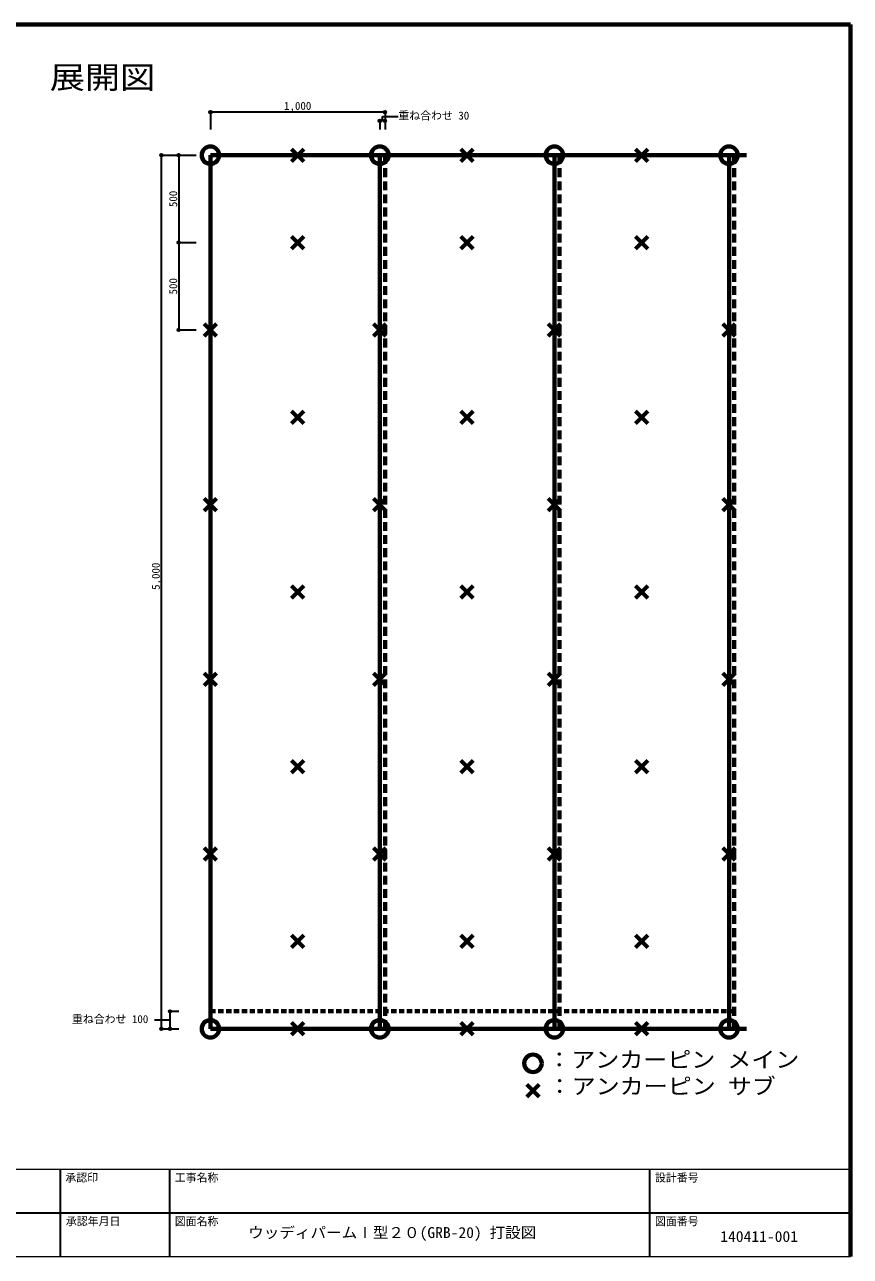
# Model space of a CAD drawing. Units: millimetres on the paper, enlarged 15 times, with parts at other scales. Extents: x -3029 to 3061, y -2106 to 2124.
# Drawn here: x 224 to 3061, y -2106 to 2124 of the extents above; entities that cross this region are included whole.
import ezdxf
from ezdxf.enums import TextEntityAlignment as Align

# ---------------------------------------------------------------- set-up
doc = ezdxf.new("R2010")
doc.units = ezdxf.units.MM
doc.header["$LTSCALE"] = 15
doc.header["$PDMODE"] = 32
doc.header["$PDSIZE"] = 9
for name, pattern in [('CHAIN1', [8, 5, -1, 1, -1]), ('DASHED1', [1.8, 1.2, -0.6]), ('DASHED2', [3, 2, -1])]:
    doc.linetypes.add(name, pattern=pattern)
for name, color, linetype, lineweight in [('0-1_用紙枠', 7, 'Continuous', 35), ('2-1_マット・シート', 7, 'Continuous', 70), ('2-2_止釘・ｱﾝｶｰﾋﾟﾝ・目串', 7, 'Continuous', 70), ('2-A_寸法', 4, 'Continuous', 35), ('2-B_名称', 7, 'Continuous', 70)]:
    doc.layers.add(name, color=color, linetype=linetype, lineweight=lineweight)
doc.styles.add('HG丸ｺﾞｼｯｸM-PRO', font='')
doc.styles.add('ＭＳ ゴシック', font='')
doc.styles.get('HG丸ｺﾞｼｯｸM-PRO').set_extended_font_data('HG丸ｺﾞｼｯｸM-PRO')
doc.styles.get('ＭＳ ゴシック').set_extended_font_data('MS Gothic')

msp = doc.modelspace()

# ---------------------------------------------------------------- linework, layer by layer
at = {"layer": '0-1_用紙枠', "lineweight": 70}
for p, q in [((-3028.55, 2123.81), (3061.45, 2123.81)), ((3061.45, 2123.81), (3061.45, -2106.19))]:
    msp.add_line(p, q, dxfattribs=at)
at = {"layer": '0-1_用紙枠', "color": 2, "lineweight": 18}
msp.add_line((-3028.55, -1806.19), (3061.45, -1806.19), dxfattribs=at)
at = {"layer": '0-1_用紙枠', "color": 4}
for p, q in [((346.45, -1806.19), (346.45, -2106.19)), ((721.45, -1806.19), (721.45, -2106.19)), ((2371.45, -1806.19), (2371.45, -2106.19)), ((-1003.55, -1956.19), (3061.45, -1956.19))]:
    msp.add_line(p, q, dxfattribs=at)
at = {"layer": '0-1_用紙枠', "color": 6, "lineweight": 18}
msp.add_line((-3028.55, -2106.19), (3061.45, -2106.19), dxfattribs=at)
at = {"layer": '2-1_マット・シート'}
for p, q in [((862.54, 1675.37), (2704.54, 1675.37)), ((862.54, 1675.37), (862.54, -1324.63)), ((1444.54, 1675.37), (1444.54, -1324.63)), ((2044.54, 1675.37), (2044.54, -1324.63)), ((2644.54, 1675.37), (2644.54, -1324.63)), ((862.54, -1324.63), (2704.54, -1324.63))]:
    msp.add_line(p, q, dxfattribs=at)
at = {"layer": '2-1_マット・シート', "linetype": 'DASHED2'}
for p, q in [((1462.54, 1675.37), (1462.54, -1324.63)), ((2062.54, 1675.37), (2062.54, -1324.63)), ((2662.54, 1675.37), (2662.54, -1324.63))]:
    msp.add_line(p, q, dxfattribs=at)
at = {"layer": '2-1_マット・シート', "linetype": 'DASHED1'}
msp.add_line((862.54, -1264.63), (2662.54, -1264.63), dxfattribs=at)
at = {"layer": '2-2_止釘・ｱﾝｶｰﾋﾟﾝ・目串'}
for p, q in [((1141.32, 1654.15), (1183.75, 1696.58)), ((1141.32, 1696.58), (1183.75, 1654.15)), ((1723.32, 1654.15), (1765.75, 1696.58)), ((1723.32, 1696.58), (1765.75, 1654.15)), ((2323.32, 1654.15), (2365.75, 1696.58)), ((2323.32, 1696.58), (2365.75, 1654.15)), ((1141.32, 1354.15), (1183.75, 1396.58)), ((1141.32, 1396.58), (1183.75, 1354.15)), ((1723.32, 1354.15), (1765.75, 1396.58)), ((1723.32, 1396.58), (1765.75, 1354.15)), ((2323.32, 1354.15), (2365.75, 1396.58)), ((2323.32, 1396.58), (2365.75, 1354.15)), ((841.32, 1054.15), (883.75, 1096.58)), ((841.32, 1096.58), (883.75, 1054.15)), ((841.32, 1054.15), (883.75, 1096.58)), ((841.32, 1096.58), (883.75, 1054.15)), ((1423.32, 1054.15), (1465.75, 1096.58)), ((1423.32, 1096.58), (1465.75, 1054.15)), ((1423.32, 1054.15), (1465.75, 1096.58)), ((1423.32, 1096.58), (1465.75, 1054.15)), ((2023.32, 1054.15), (2065.75, 1096.58)), ((2023.32, 1096.58), (2065.75, 1054.15)), ((2023.32, 1054.15), (2065.75, 1096.58)), ((2023.32, 1096.58), (2065.75, 1054.15)), ((2623.32, 1054.15), (2665.75, 1096.58)), ((2623.32, 1096.58), (2665.75, 1054.15)), ((2623.32, 1054.15), (2665.75, 1096.58)), ((2623.32, 1096.58), (2665.75, 1054.15)), ((1141.32, 754.15), (1183.75, 796.58)), ((1141.32, 796.58), (1183.75, 754.15)), ((1723.32, 754.15), (1765.75, 796.58)), ((1723.32, 796.58), (1765.75, 754.15)), ((2323.32, 754.15), (2365.75, 796.58)), ((2323.32, 796.58), (2365.75, 754.15)), ((841.32, 454.15), (883.75, 496.58)), ((841.32, 496.58), (883.75, 454.15)), ((841.32, 454.15), (883.75, 496.58)), ((841.32, 496.58), (883.75, 454.15)), ((1423.32, 454.15), (1465.75, 496.58)), ((1423.32, 496.58), (1465.75, 454.15)), ((1423.32, 454.15), (1465.75, 496.58)), ((1423.32, 496.58), (1465.75, 454.15)), ((2023.32, 454.15), (2065.75, 496.58)), ((2023.32, 496.58), (2065.75, 454.15)), ((2023.32, 454.15), (2065.75, 496.58)), ((2023.32, 496.58), (2065.75, 454.15)), ((2623.32, 454.15), (2665.75, 496.58)), ((2623.32, 496.58), (2665.75, 454.15)), ((2623.32, 454.15), (2665.75, 496.58)), ((2623.32, 496.58), (2665.75, 454.15)), ((1141.32, 154.15), (1183.75, 196.58)), ((1141.32, 196.58), (1183.75, 154.15)), ((1723.32, 154.15), (1765.75, 196.58)), ((1723.32, 196.58), (1765.75, 154.15)), ((2323.32, 154.15), (2365.75, 196.58)), ((2323.32, 196.58), (2365.75, 154.15)), ((841.32, -145.85), (883.75, -103.42)), ((841.32, -103.42), (883.75, -145.85)), ((1423.32, -145.85), (1465.75, -103.42)), ((1423.32, -103.42), (1465.75, -145.85)), ((2023.32, -145.85), (2065.75, -103.42)), ((2023.32, -103.42), (2065.75, -145.85)), ((2623.32, -145.85), (2665.75, -103.42)), ((2623.32, -103.42), (2665.75, -145.85)), ((1141.32, -445.85), (1183.75, -403.42)), ((1141.32, -403.42), (1183.75, -445.85)), ((1723.32, -445.85), (1765.75, -403.42)), ((1723.32, -403.42), (1765.75, -445.85)), ((2323.32, -445.85), (2365.75, -403.42)), ((2323.32, -403.42), (2365.75, -445.85)), ((841.32, -745.85), (883.75, -703.42)), ((841.32, -703.42), (883.75, -745.85)), ((1423.32, -745.85), (1465.75, -703.42)), ((1423.32, -703.42), (1465.75, -745.85)), ((2023.32, -745.85), (2065.75, -703.42)), ((2023.32, -703.42), (2065.75, -745.85)), ((2623.32, -745.85), (2665.75, -703.42)), ((2623.32, -703.42), (2665.75, -745.85)), ((1141.32, -1045.85), (1183.75, -1003.42)), ((1141.32, -1003.42), (1183.75, -1045.85)), ((1723.32, -1045.85), (1765.75, -1003.42)), ((1723.32, -1003.42), (1765.75, -1045.85)), ((2323.32, -1045.85), (2365.75, -1003.42)), ((2323.32, -1003.42), (2365.75, -1045.85)), ((1141.32, -1345.85), (1183.75, -1303.42)), ((1141.32, -1303.42), (1183.75, -1345.85)), ((1723.32, -1345.85), (1765.75, -1303.42)), ((1723.32, -1303.42), (1765.75, -1345.85)), ((2323.32, -1345.85), (2365.75, -1303.42)), ((2323.32, -1303.42), (2365.75, -1345.85)), ((1949.75, -1557.91), (1992.17, -1515.49)), ((1949.75, -1515.49), (1992.17, -1557.91))]:
    msp.add_line(p, q, dxfattribs=at)
for centre in [(862.54, 1675.37), (1444.54, 1675.37), (2044.54, 1675.37), (2644.54, 1675.37), (862.54, -1324.63), (1444.54, -1324.63), (2044.54, -1324.63), (2644.54, -1324.63)]:
    msp.add_circle(centre, 30, dxfattribs=at)
at = {"layer": '2-A_寸法'}
for p, q in [((1462.54, 1823.2), (862.54, 1823.2)), ((862.54, 1823.2), (862.54, 1763.2)), ((1462.54, 1823.2), (1462.54, 1763.2)), ((1462.54, 1793.2), (1444.54, 1793.2)), ((1444.54, 1793.2), (1444.54, 1763.2)), ((1453.54, 1808.2), (1508.21, 1808.2)), ((1453.54, 1793.2), (1453.54, 1808.2)), ((693.7, 1675.37), (813.7, 1675.37)), ((693.7, 1675.37), (693.7, -1324.63)), ((753.7, 1675.37), (753.7, 1075.37)), ((753.7, 1375.37), (813.7, 1375.37)), ((753.7, 1075.37), (813.7, 1075.37)), ((723.7, -1324.63), (723.7, -1264.63)), ((723.7, -1264.63), (753.7, -1264.63)), ((723.7, -1294.63), (670.07, -1294.63)), ((693.7, -1324.63), (753.7, -1324.63))]:
    msp.add_line(p, q, dxfattribs=at)
at = {"layer": '2-A_寸法', "linetype": 'CHAIN1'}
for p, q in [((753.7, 1675.37), (813.7, 1675.37)), ((753.7, 1375.37), (813.7, 1375.37))]:
    msp.add_line(p, q, dxfattribs=at)
at = {"layer": '2-A_寸法'}
for p in [(862.54, 1823.2), (1462.54, 1823.2), (1444.54, 1793.2), (1462.54, 1793.2), (693.7, 1675.37), (753.7, 1675.37), (753.7, 1375.37), (753.7, 1075.37), (723.7, -1264.63), (693.7, -1324.63), (723.7, -1324.63)]:
    msp.add_point(p, dxfattribs=at)
at = {"layer": '2-B_名称'}
msp.add_circle((1970.75, -1443.19), 30, dxfattribs=at)

# ---------------------------------------------------------------- texts
at = {"layer": '0-1_用紙枠', "style": 'HG丸ｺﾞｼｯｸM-PRO'}
for s, p in [('承認印', (364.08, -1857.81)), ('工事名称', (739.95, -1857.81)), ('設計番号', (2389.95, -1857.81)), ('承認年月日', (365.83, -2007.81)), ('図面名称', (739.95, -2007.81)), ('図面番号', (2389.95, -2007.81))]:
    msp.add_text(s, height=27.49, dxfattribs=at).set_placement(p, align=Align.BOTTOM_LEFT)
at = {"layer": '0-1_用紙枠', "style": 'ＭＳ ゴシック', "width": 1.05}
for s, p in [('ウッディパームⅠ型２０(GRB-20) 打設図', (992.18, -2054.34)), ('140411-001', (2614.37, -2067.89))]:
    msp.add_text(s, height=37.39, dxfattribs=at).set_placement(p, align=Align.BOTTOM_LEFT)
at = {"layer": '2-1_マット・シート', "style": 'ＭＳ ゴシック', "width": 1.15}
msp.add_text('展開図', height=76.98, dxfattribs=at).set_placement((310.58, 1881), align=Align.BOTTOM_LEFT)
at = {"layer": '2-A_寸法', "color": 7, "style": 'ＭＳ ゴシック'}
for s, p in [('1,000', (1115.66, 1822.88)), ('重ね合わせ 30', (1508.21, 1789.45)), ('重ね合わせ 100', (386.69, -1313.38))]:
    msp.add_text(s, height=27.49, dxfattribs=at).set_placement(p, align=Align.BOTTOM_LEFT)
for s, p in [('500', (756.7, 1497.24)), ('500', (756.7, 1197.24)), ('5,000', (696.7, 182.7))]:
    msp.add_text(s, height=27.49, rotation=90, dxfattribs=at).set_placement(p, align=Align.BOTTOM_LEFT)
at = {"layer": '2-B_名称', "style": 'ＭＳ ゴシック', "width": 1.1}
for s, p in [('：アンカーピン メイン', (2019.78, -1474.44)), ('：アンカーピン サブ', (2021.23, -1565.81))]:
    msp.add_text(s, height=54.99, dxfattribs=at).set_placement(p, align=Align.BOTTOM_LEFT)

doc.saveas('drawing.dxf')
